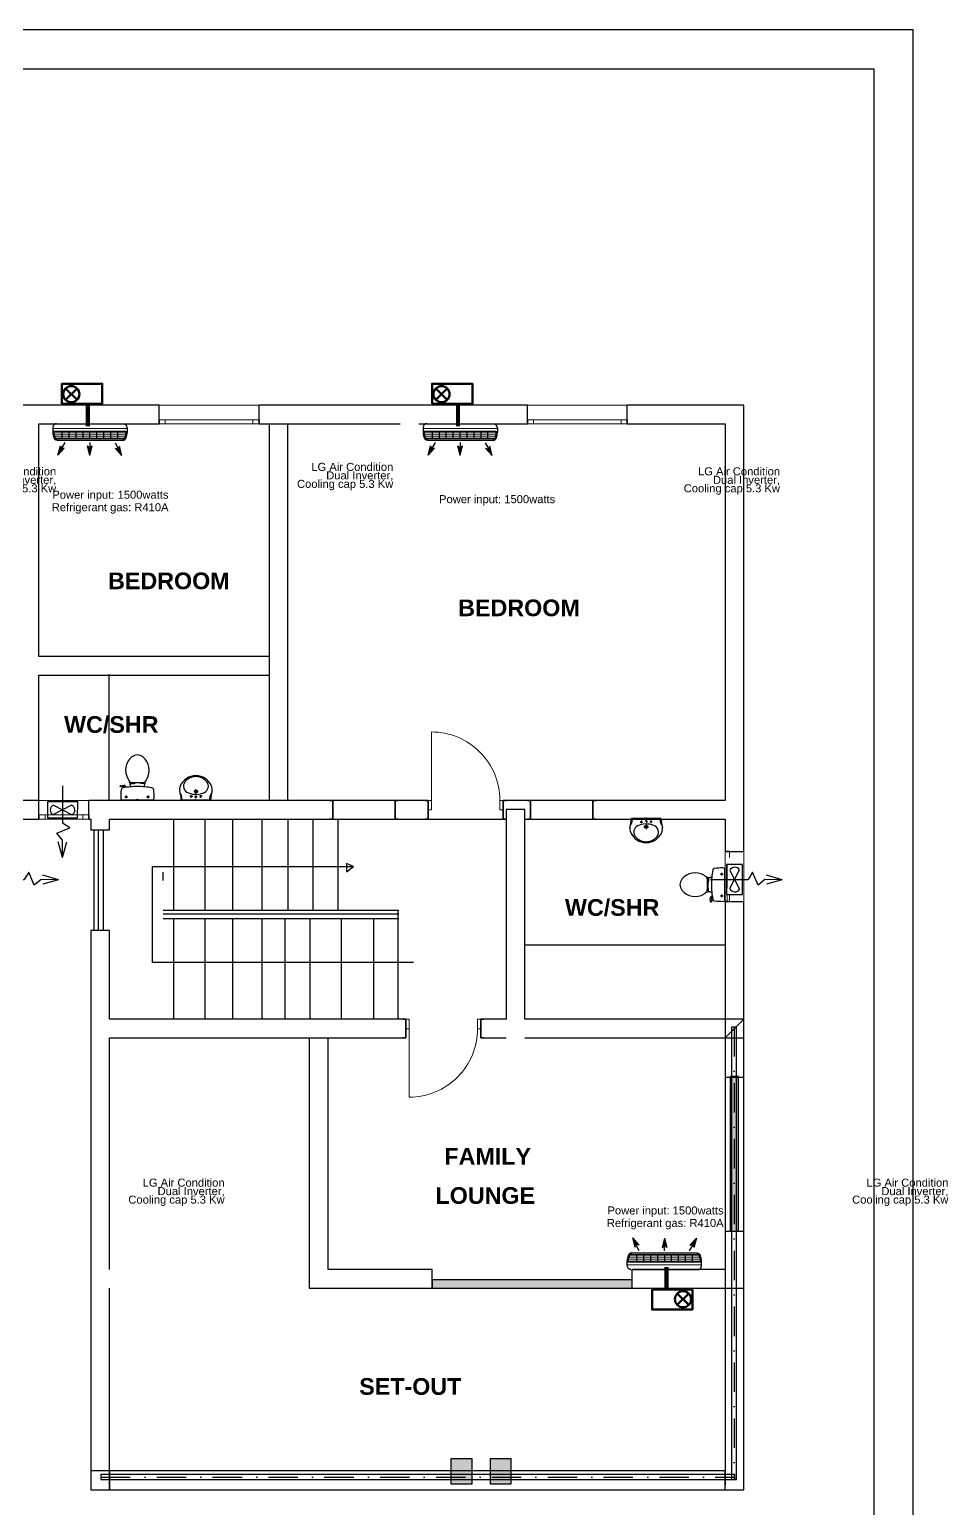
# Model space of a CAD drawing. Header units: inches. Extents: x 23 to 2032867, y 13 to 664695.
# Drawn here: x 811715 to 822744, y 496126 to 513866 of the extents above; entities that cross this region are included whole.
import ezdxf

# ---------------------------------------------------------------- set-up
doc = ezdxf.new("R2010")
doc.units = ezdxf.units.IN
doc.header["$MEASUREMENT"] = 0
for name, pattern in [('DASHED1', [1, 0.3, -0.4, 0.3]), ('Dot & Dashed', [670.277762, 352.777767, -176.388884, 0, -141.111112]), ('Hidden Line', [391.222223, 282.222223, -109])]:
    doc.linetypes.add(name, pattern=pattern)
for name, color, linetype in [('08-DRAINAGE', 5, 'Continuous'), ('Hvactext', 7, 'Continuous'), ('LIAB', 8, 'Continuous'), ('PLOTYR', 15, 'Continuous')]:
    doc.layers.add(name, color=color, linetype=linetype)
for name, color, linetype, lineweight in [('0Railings', 1, 'Continuous', 18), ('AC', 9, 'Continuous', 15), ('ARCHICAD Doors_Pen_No__27', 7, 'Continuous', 35), ('ARCHICAD Windows_Pen_No__27', 7, 'Continuous', 35), ('BOLD', 7, 'Continuous', 50), ('Building', 8, 'Continuous', 18), ('Interior - Furniture _Pen_No__16', 124, 'Continuous', 20), ('Interior - Furniture _Pen_No__75', 6, 'Continuous', 20), ('new light fittings', 6, 'Continuous', 20), ('SOAK WAWAY', 1, 'Continuous', 30), ('Structural - Bearing_Pen_No__27', 7, 'Continuous', 35)]:
    doc.layers.add(name, color=color, linetype=linetype, lineweight=lineweight)
for name, color, linetype, lineweight, true_color in [('2D Drafting - General_Pen_No__62', 7, 'Continuous', 20, 0xaaaaaa), ('2D Drafting - General_Pen_No__82', 7, 'Continuous', 20, 0xaaaaaa), ('Annotation - Text_Pen_No__86', 7, 'Continuous', 20, 0x5555ff), ('ARCHICAD Doors_Pen_No__23', 7, 'Continuous', 20, 0xff6600), ('ARCHICAD Doors_Pen_No__3', 7, 'Continuous', 18, 0xff6600), ('ARCHICAD Windows_Pen_No__23', 7, 'Continuous', 20, 0xff6600), ('ARCHICAD Windows_Pen_No__3', 7, 'Continuous', 18, 0xff6600), ('Structural - Bearing_Pen_No__160', 7, 'Continuous', 20, 0xb4a35c), ('Structural - Bearing_Pen_No__165', 7, 'Continuous', 13, 0x80d6ff), ('Structural - Bearing_Pen_No__87', 7, 'Continuous', 20, 0x6a6a6a)]:
    doc.layers.add(name, color=color, linetype=linetype, lineweight=lineweight, true_color=true_color)
doc.styles.add('Arial', font='arial.ttf', dxfattribs={"height": 250})
doc.styles.add('GENERATED_STYLE_2', font='arialbd.ttf')

# ---------------------------------------------------------------- blocks, each defined once
blk = doc.blocks.new('ef1')
at = {"layer": 'new light fittings', "linetype": 'Continuous', "lineweight": 30}
for p, q in [((55922, -239719), (55921, -240170)), ((56029, -239951), (55805, -240069)), ((55813, -239951), (56036, -240069)), ((56008, -240224), (55921, -240170)), ((55852, -240290), (56008, -240224)), ((55920, -240372), (55852, -240290)), ((55919, -240579), (55867, -240392)), ((55919, -240579), (55920, -240372)), ((55919, -240579), (55973, -240392))]:
    blk.add_line(p, q, dxfattribs=at)
blk.add_lwpolyline([(56103, -239913), (55740, -239912), (55740, -240103), (56102, -240104)], close=True, dxfattribs=at)
for centre, start, end in [((55840, -240012), 113.6137, 238.8226), ((56002, -240012), 300.8885, 66.0974)]:
    blk.add_arc(centre, 66.5, start, end, dxfattribs=at)
blk = doc.blocks.new('A$C109E561E')
at = {"layer": 'AC', "linetype": 'Continuous', "lineweight": -2}
for points in [[(111, 143), (73, 5), (170, 110), (125, 100), (125, 100)], [(583, 141), (548, 3), (515, 142), (549, 110), (549, 111)], [(987, 138), (1023, 0), (927, 107), (972, 95), (972, 96)]]:
    blk.add_hatch(color=3, dxfattribs=at).paths.add_polyline_path(points)
at = {"layer": 'AC', "color": 3, "linetype": 'Continuous', "lineweight": -2}
for p, q in [((1047, 466), (54, 471)), ((2, 427), (0, 413)), ((0, 413), (0, 345)), ((0, 406), (1100, 401)), ((0, 345), (0, 345)), ((4, 433), (2, 427)), ((7, 290), (13, 267)), ((16, 365), (15, 345)), ((16, 365), (1085, 360)), ((22, 294), (28, 271)), ((63, 245), (1036, 240)), ((63, 229), (1036, 224)), ((1071, 266), (1077, 289)), ((1085, 360), (1085, 339)), ((1086, 262), (1092, 285)), ((1099, 421), (1097, 428)), ((1100, 408), (1099, 421)), ((1100, 408), (1100, 339)), ((1100, 339), (1100, 339)), ((73, 5), (111, 143)), ((73, 5), (170, 110)), ((111, 143), (126, 100)), ((177, 194), (125, 100)), ((170, 110), (126, 100)), ((548, 2), (515, 142)), ((515, 142), (549, 111)), ((548, 2), (583, 141)), ((549, 192), (549, 111)), ((583, 141), (549, 111)), ((922, 190), (972, 96)), ((1023, 0), (927, 107)), ((927, 107), (972, 95)), ((987, 139), (972, 95)), ((1023, 0), (987, 139))]:
    blk.add_line(p, q, dxfattribs=at)
at = {"layer": 'AC', "color": 8, "linetype": 'Continuous', "lineweight": -2}
for p, q in [((16, 350), (1084, 345)), ((17, 320), (1083, 315)), ((23, 290), (1076, 285)), ((33, 260), (1066, 255)), ((138, 244), (139, 365)), ((241, 244), (242, 364)), ((344, 243), (344, 364)), ((447, 243), (447, 363)), ((549, 242), (550, 363)), ((652, 242), (653, 362)), ((755, 241), (756, 362)), ((858, 241), (859, 361)), ((961, 240), (961, 361))]:
    blk.add_line(p, q, dxfattribs=at)
at = {"layer": 'AC', "color": 3, "linetype": 'Continuous', "lineweight": -2}
for centre, radius, start, end in [((54, 419), 51.4, 89.7096, 164.2846), ((1047, 414), 51.4, 15.1345, 89.7096), ((51, 345), 51.4, 179.7096, 179.7096), ((206, 344), 206, 179.7096, 195.1345), ((63, 281), 51.4, 195.1345, 269.7096), ((206, 344), 190, 179.7096, 195.1345), ((63, 281), 36, 195.1345, 269.7096), ((1036, 276), 36, 269.7096, 344.2846), ((1036, 276), 51.4, 269.7096, 344.2846), ((894, 340), 190, 344.2846, 359.7096), ((894, 340), 206, 344.2846, 359.7096)]:
    blk.add_arc(centre, radius, start, end, dxfattribs=at)
blk = doc.blocks.new('ac1')
at = {"layer": 'BOLD', "color": 6}
for p, q in [((2309094, -76377), (2308957, -76514)), ((2308957, -76377), (2309094, -76514))]:
    blk.add_line(p, q, dxfattribs=at)
blk.add_lwpolyline([(2309139, -76562), (2308655, -76562), (2308655, -76320), (2309139, -76320)], close=True, dxfattribs=at)
blk.add_circle((2309026, -76445), 96.9, dxfattribs=at)

msp = doc.modelspace()

# ---------------------------------------------------------------- hatches: boundary and pattern name
at = {"layer": 'Structural - Bearing_Pen_No__160', "linetype": 'Continuous', "lineweight": 25}
for points in [[(817028.089, 496720.974), (816772.711, 496720.974), (816772.711, 496420.974), (817028.089, 496420.974)], [(817497.09, 496720.967), (817241.712, 496720.967), (817241.712, 496420.967), (817497.09, 496420.967)]]:
    msp.add_hatch(color=8, dxfattribs=at).paths.add_polyline_path(points)
at = {"layer": 'Structural - Bearing_Pen_No__165', "linetype": 'Continuous', "lineweight": 25}
for points in [[(820122.045, 501307.703), (820122.045, 499451.482), (820222.045, 499451.482), (820222.045, 501307.703)], [(816546.016, 498767.201), (818946.016, 498767.201), (818946.016, 498867.201), (816546.016, 498867.201)]]:
    msp.add_hatch(color=8, dxfattribs=at).paths.add_polyline_path(points)

# ---------------------------------------------------------------- linework, layer by layer
at = {"color": 8, "linetype": 'Hidden Line'}
for p, q in [((820287.637, 501995.252), (820062.637, 501770.252)), ((820062.637, 501995.252), (820062.637, 501770.252)), ((820062.637, 501770.252), (820287.637, 501995.252)), ((820287.637, 501995.252), (820062.637, 501995.252)), ((820287.637, 496350.2), (820287.637, 501995.252)), ((820062.637, 501770.252), (820062.637, 496350.2)), ((812449.887, 496575.2), (812449.887, 496350.2)), ((812674.887, 496575.2), (812449.887, 496575.2)), ((820062.637, 496575.2), (812674.887, 496575.2)), ((812674.887, 496575.2), (812674.887, 496350.2)), ((812674.887, 496350.2), (812674.887, 496575.2)), ((820062.637, 496350.2), (820062.637, 496575.2)), ((812449.887, 496350.2), (812674.887, 496350.2)), ((812674.887, 496350.2), (820062.637, 496350.2)), ((820062.637, 496350.2), (820287.637, 496350.2))]:
    msp.add_line(p, q, dxfattribs=at)
at = {"layer": '0Railings', "color": 7, "linetype": 'Continuous', "lineweight": 5, "const_width": 50}
for points in [[(812413.59, 509107.336), (812413.59, 509375.336)], [(816857.299, 509107.336), (816857.299, 509375.336)], [(819360.546, 499020.657), (819360.546, 498752.657)]]:
    msp.add_lwpolyline(points, dxfattribs=at)
at = {"layer": '2D Drafting - General_Pen_No__62', "color": 8, "linetype": 'Continuous', "lineweight": 25}
for p, q in [((813191.098, 502673.714), (813191.098, 503828.032)), ((813191.098, 503828.032), (815605.006, 503828.032)), ((815605.006, 503828.032), (815520.333, 503861.539)), ((815520.333, 503861.539), (815520.333, 503762.465)), ((815520.333, 503762.465), (815605.006, 503828.032)), ((816324.083, 502673.714), (813191.098, 502673.714))]:
    msp.add_line(p, q, dxfattribs=at)
at = {"layer": '2D Drafting - General_Pen_No__82', "color": 8, "linetype": 'Continuous', "lineweight": 25}
for p, q in [((813445.533, 503305.896), (813445.533, 504395.106)), ((813445.533, 503305.896), (813445.533, 504395.106)), ((813821.436, 503305.896), (813821.436, 504395.106)), ((813821.436, 503305.896), (813821.436, 504395.106)), ((814154.451, 503305.896), (814154.451, 504395.106)), ((814154.451, 503305.896), (814154.451, 504395.106)), ((814506.604, 503305.896), (814506.604, 504395.106)), ((814506.604, 503305.896), (814506.604, 504395.106)), ((814817.124, 503305.896), (814817.124, 504395.106)), ((814817.124, 503305.896), (814817.124, 504395.106)), ((815117.124, 503305.896), (815117.124, 504395.106)), ((815117.124, 503305.896), (815117.124, 504395.106)), ((815417.124, 503305.896), (815417.124, 504395.106)), ((815417.124, 503305.896), (815417.124, 504395.106)), ((812487.268, 504258.057), (812487.268, 503065.484)), ((812487.268, 504258.057), (812487.268, 503065.484)), ((812537.722, 504258.057), (812537.722, 503065.484)), ((812537.722, 504258.057), (812537.722, 503065.484)), ((812598.984, 504263.993), (812598.984, 503056.932)), ((812598.984, 504263.993), (812598.984, 503056.932)), ((813319.389, 503658.743), (813319.389, 503759.116)), ((813319.389, 503658.743), (813319.389, 503759.116)), ((813319.389, 503302.344), (816148.038, 503302.344)), ((813319.389, 503302.344), (816148.038, 503302.344)), ((816135.758, 503305.896), (816135.758, 501995.252)), ((816135.758, 503305.896), (816135.758, 501995.252)), ((813319.389, 503257.734), (816147.16, 503257.734)), ((813319.389, 503257.734), (816147.16, 503257.734)), ((813319.389, 503201.971), (816148.038, 503201.971)), ((813319.389, 503201.971), (816148.038, 503201.971)), ((813445.533, 501995.252), (813445.533, 503205.522)), ((813445.533, 501995.252), (813445.533, 503205.522)), ((813821.436, 501995.252), (813821.436, 503205.522)), ((813821.436, 501995.252), (813821.436, 503205.522)), ((814154.451, 501995.252), (814154.451, 503205.522)), ((814154.451, 501995.252), (814154.451, 503205.522)), ((814506.604, 501995.252), (814506.604, 503205.522)), ((814506.604, 501995.252), (814506.604, 503205.522)), ((814783.448, 501995.252), (814783.448, 503205.522)), ((814783.448, 501995.252), (814783.448, 503205.522)), ((815083.448, 501995.252), (815083.448, 503205.522)), ((815083.448, 501995.252), (815083.448, 503205.522)), ((815457.241, 501995.252), (815457.241, 503205.522)), ((815457.241, 501995.252), (815457.241, 503205.522)), ((815846.024, 501995.252), (815846.024, 503205.522)), ((815846.024, 501995.252), (815846.024, 503205.522))]:
    msp.add_line(p, q, dxfattribs=at)
at = {"layer": 'ARCHICAD Doors_Pen_No__23', "color": 8, "linetype": 'Continuous'}
for p, q in [((815353.165, 504619.896), (815353.165, 504504.896)), ((816103.165, 504394.896), (816103.165, 504619.896)), ((816500.447, 504619.896), (816540.447, 504619.896)), ((816500.447, 504504.896), (816500.447, 504619.896)), ((816540.447, 504619.896), (816540.447, 504504.896)), ((817360.447, 504504.896), (817360.447, 504619.896)), ((817360.447, 504619.896), (817400.447, 504619.896)), ((817400.447, 504619.896), (817400.447, 504504.896)), ((817727.205, 504509.896), (817727.205, 504394.896)), ((818477.205, 504394.896), (818477.205, 504509.896)), ((816540.447, 504504.896), (816500.447, 504504.896)), ((817400.447, 504504.896), (817360.447, 504504.896)), ((816272.211, 501995.252), (816232.211, 501995.252)), ((816232.211, 501995.252), (816232.211, 501880.252)), ((816232.211, 501880.252), (816272.211, 501880.252)), ((816272.211, 501880.252), (816272.211, 501995.252)), ((817132.211, 501995.252), (817092.211, 501995.252)), ((817092.211, 501995.252), (817092.211, 501880.252)), ((817092.211, 501880.252), (817132.211, 501880.252)), ((817132.211, 501880.252), (817132.211, 501995.252))]:
    msp.add_line(p, q, dxfattribs=at)
at = {"layer": 'ARCHICAD Doors_Pen_No__27', "color": 8, "linetype": 'Continuous'}
for p, q in [((815353.165, 504619.896), (815316.165, 504619.896)), ((815353.165, 504619.896), (815353.165, 504504.896)), ((816103.165, 504619.896), (816103.165, 504394.896)), ((816103.165, 504619.896), (816140.165, 504619.896)), ((816500.447, 504619.896), (816463.447, 504619.896)), ((816500.447, 504619.896), (816500.447, 504504.896)), ((817400.447, 504619.896), (817400.447, 504504.896)), ((817400.447, 504619.896), (817437.447, 504619.896)), ((817727.205, 504619.896), (817690.205, 504619.896)), ((817727.205, 504509.896), (817727.205, 504619.896)), ((817727.205, 504394.896), (817727.205, 504509.896)), ((818477.205, 504509.896), (818477.205, 504619.896)), ((818477.205, 504619.896), (818514.205, 504619.896)), ((818477.205, 504394.896), (818477.205, 504509.896)), ((815353.165, 504394.896), (815316.165, 504394.896)), ((815353.165, 504504.896), (815353.165, 504394.896)), ((816103.165, 504504.896), (816103.165, 504394.896)), ((816103.165, 504394.896), (816140.165, 504394.896)), ((816500.447, 504394.896), (816463.447, 504394.896)), ((816500.447, 504504.896), (816500.447, 504394.896)), ((817400.447, 504504.896), (817400.447, 504394.896)), ((817400.447, 504394.896), (817437.447, 504394.896)), ((817727.205, 504394.896), (817690.205, 504394.896)), ((818477.205, 504394.896), (818514.205, 504394.896)), ((816232.211, 501995.252), (816195.211, 501995.252)), ((816232.211, 501995.252), (816232.211, 501880.252)), ((816232.211, 501880.252), (816232.211, 501770.252)), ((817132.211, 501995.252), (817132.211, 501880.252)), ((817132.211, 501995.252), (817169.211, 501995.252)), ((817132.211, 501880.252), (817132.211, 501770.252)), ((816232.211, 501770.252), (816195.211, 501770.252)), ((817132.211, 501770.252), (817169.211, 501770.252))]:
    msp.add_line(p, q, dxfattribs=at)
at = {"layer": 'ARCHICAD Doors_Pen_No__3', "color": 8, "linetype": 'Continuous'}
for p, q in [((816540.447, 504619.896), (816540.447, 505439.896)), ((816272.211, 501880.252), (816272.211, 501060.252))]:
    msp.add_line(p, q, dxfattribs=at)
at = {"layer": 'ARCHICAD Doors_Pen_No__3', "color": 8, "linetype": 'Continuous', "extrusion": (0, 0, -1)}
msp.add_ellipse((816540.447, 504619.896), major_axis=(-579.828, 579.828), ratio=1, start_param=0.785398163, end_param=2.35619449, dxfattribs=at)
at = {"layer": 'ARCHICAD Doors_Pen_No__3', "color": 8, "linetype": 'Continuous'}
msp.add_ellipse((816272.211, 501880.252), major_axis=(579.828, 579.828), ratio=1, start_param=3.926990817, end_param=5.497787144, dxfattribs=at)
at = {"layer": 'ARCHICAD Windows_Pen_No__23', "color": 8, "linetype": 'Continuous'}
for p, q in [((813344.605, 509185.654), (813269.605, 509185.654)), ((813269.605, 509135.654), (813344.605, 509135.654)), ((813344.605, 509135.654), (813344.605, 509185.654)), ((814469.605, 509185.654), (814394.605, 509185.654)), ((814394.605, 509185.654), (814394.605, 509135.654)), ((814394.605, 509135.654), (814469.605, 509135.654)), ((817689.567, 509185.654), (817764.567, 509185.654)), ((817764.567, 509135.654), (817689.567, 509135.654)), ((817764.567, 509185.654), (817764.567, 509135.654)), ((818814.567, 509135.654), (818814.567, 509185.654)), ((818814.567, 509185.654), (818889.567, 509185.654)), ((818889.567, 509135.654), (818814.567, 509135.654)), ((811827.637, 504444.896), (811902.637, 504444.896)), ((811902.637, 504394.896), (811827.637, 504394.896)), ((811902.637, 504444.896), (811902.637, 504394.896)), ((812352.637, 504394.896), (812352.637, 504444.896)), ((812352.637, 504444.896), (812427.637, 504444.896)), ((812427.637, 504394.896), (812352.637, 504394.896)), ((820064.655, 503933.128), (820064.655, 504008.128)), ((820114.655, 504008.128), (820114.655, 503933.128)), ((820064.655, 503408.128), (820064.655, 503483.128)), ((820064.655, 503408.128), (820064.655, 503483.128)), ((820086.905, 503408.128), (820086.905, 503483.128)), ((820114.655, 503483.128), (820114.655, 503408.128))]:
    msp.add_line(p, q, dxfattribs=at)
at = {"layer": 'ARCHICAD Windows_Pen_No__27', "color": 8, "linetype": 'Continuous'}
for p, q in [((813269.605, 509135.654), (813269.605, 509185.654)), ((814469.605, 509135.654), (814469.605, 509185.654)), ((817689.567, 509135.654), (817689.567, 509185.654)), ((818889.567, 509135.654), (818889.567, 509185.654)), ((811827.637, 504394.896), (811827.637, 504444.896)), ((812427.637, 504394.896), (812427.637, 504444.896)), ((820064.655, 504008.128), (820114.655, 504008.128)), ((820064.655, 503408.128), (820114.655, 503408.128))]:
    msp.add_line(p, q, dxfattribs=at)
at = {"layer": 'ARCHICAD Windows_Pen_No__3', "color": 8, "linetype": 'Continuous'}
for p, q in [((814469.605, 509360.654), (813269.605, 509360.654)), ((818889.567, 509360.654), (817689.567, 509360.654)), ((814469.605, 509135.654), (813269.605, 509135.654)), ((814394.605, 509185.654), (813344.605, 509185.654)), ((813344.605, 509135.654), (814394.605, 509135.654)), ((818889.567, 509135.654), (817689.567, 509135.654)), ((817764.567, 509185.654), (818814.567, 509185.654)), ((818814.567, 509135.654), (817764.567, 509135.654)), ((812427.637, 504619.896), (811827.637, 504619.896)), ((812427.637, 504394.896), (811827.637, 504394.896)), ((811902.637, 504444.896), (812352.637, 504444.896)), ((812352.637, 504394.896), (811902.637, 504394.896)), ((820064.655, 503408.128), (820064.655, 504008.128)), ((820289.655, 503408.128), (820289.655, 504008.128))]:
    msp.add_line(p, q, dxfattribs=at)
at = {"layer": 'Building', "linetype": 'Continuous', "lineweight": 30, "ltscale": 1000}
for p, q in [((812803.516, 504784.945), (812802.139, 504789.831)), ((812805.315, 504794.741), (812845.717, 504800.763)), ((812836.861, 504785.826), (812807.756, 504782.137)), ((812845.465, 504779.701), (812847.142, 504771.737)), ((812868.138, 504783.979), (812845.653, 504778.81)), ((812870.54, 504775.562), (812867.322, 504786.842)), ((812923.264, 504805.753), (812923.264, 504781.969)), ((812931.038, 504836.263), (812931.038, 504821.098)), ((812931.038, 504821.098), (812965.122, 504821.098)), ((812957.33, 504821.098), (812957.33, 504834.121)), ((812965.122, 504821.098), (812965.122, 504833.672)), ((812965.122, 504825.226), (812982.124, 504825.226)), ((813037.211, 504828.966), (812982.124, 504828.966)), ((812982.124, 504825.226), (812982.124, 504828.966)), ((813037.211, 504825.226), (813037.211, 504828.966)), ((813054.213, 504825.226), (813037.211, 504825.226)), ((813054.213, 504821.098), (813054.213, 504834.528)), ((813088.297, 504821.098), (813054.213, 504821.098)), ((813062.005, 504821.098), (813062.005, 504835.128)), ((813088.297, 504837.781), (813088.297, 504821.098)), ((813096.071, 504781.969), (813096.071, 504805.753)), ((812816.277, 504626.229), (813203.057, 504626.229)), ((813535.614, 504624.456), (813887.387, 504624.456)), ((813535.614, 504624.456, -1683.122), (813887.387, 504624.456, -1683.122)), ((813545.728, 504624.456), (813543.853, 504646.803)), ((813545.728, 504624.456, -1683.122), (813543.853, 504646.803, -1683.122)), ((813877.273, 504624.456), (813879.149, 504646.803)), ((813877.273, 504624.456, -1683.122), (813879.149, 504646.803, -1683.122)), ((819291.672, 504403.738), (818939.899, 504403.738)), ((819291.672, 504403.738, -1683.122), (818939.899, 504403.738, -1683.122)), ((818950.013, 504403.738), (818948.138, 504381.391)), ((818950.013, 504403.738, -1683.122), (818948.138, 504381.391, -1683.122)), ((819281.558, 504403.738), (819283.434, 504381.391)), ((819281.558, 504403.738, -1683.122), (819283.434, 504381.391, -1683.122)), ((820058.321, 503415.452), (820058.321, 503802.233)), ((819846.77, 503687.472), (819863.452, 503687.472)), ((819863.452, 503661.18), (819849.423, 503661.18)), ((819863.452, 503653.388), (819850.022, 503653.388)), ((819859.325, 503636.386), (819855.585, 503636.386)), ((819855.585, 503636.386), (819855.585, 503581.299)), ((819859.325, 503653.388), (819859.325, 503636.386)), ((819863.452, 503687.472), (819863.452, 503653.388)), ((819902.581, 503695.246), (819878.797, 503695.246)), ((819848.288, 503530.213), (819863.452, 503530.213)), ((819863.452, 503556.505), (819850.43, 503556.505)), ((819863.452, 503564.297), (819850.879, 503564.297)), ((819859.325, 503581.299), (819855.585, 503581.299)), ((819859.325, 503564.297), (819859.325, 503581.299)), ((819863.452, 503530.213), (819863.452, 503564.297)), ((819878.797, 503522.439), (819902.581, 503522.439)), ((819889.809, 503404.49), (819883.787, 503444.892)), ((819908.989, 503469.716), (819897.709, 503466.497)), ((819900.571, 503467.314), (819905.741, 503444.828)), ((819904.85, 503444.64), (819912.813, 503446.317)), ((819899.605, 503402.691), (819894.72, 503401.314)), ((819898.724, 503436.036), (819902.413, 503406.931))]:
    msp.add_line(p, q, dxfattribs=at)
at = {"layer": 'Building', "linetype": 'DASHED1', "lineweight": 30, "ltscale": 50}
for p, q in [((813655.397, 504651.099), (813655.397, 504686.023)), ((813655.397, 504651.099, -1683.122), (813655.397, 504686.023, -1683.122)), ((813767.605, 504651.099), (813767.605, 504686.023)), ((813767.605, 504651.099, -1683.122), (813767.605, 504686.023, -1683.122)), ((813637.706, 504668.141), (813673.087, 504668.141)), ((813637.706, 504668.141, -1683.122), (813673.087, 504668.141, -1683.122)), ((813693.811, 504663.729), (813729.191, 504663.729)), ((813693.811, 504663.729, -1683.122), (813729.191, 504663.729, -1683.122)), ((813711.501, 504646.686), (813711.501, 504681.611)), ((813711.501, 504646.686, -1683.122), (813711.501, 504681.611, -1683.122)), ((813785.295, 504668.141), (813749.915, 504668.141)), ((813785.295, 504668.141, -1683.122), (813749.915, 504668.141, -1683.122)), ((819041.991, 504360.053), (819077.372, 504360.053)), ((819041.991, 504360.053, -1683.122), (819077.372, 504360.053, -1683.122)), ((819059.682, 504377.096), (819059.682, 504342.171)), ((819059.682, 504377.096, -1683.122), (819059.682, 504342.171, -1683.122)), ((819133.476, 504364.465), (819098.095, 504364.465)), ((819133.476, 504364.465, -1683.122), (819098.095, 504364.465, -1683.122)), ((819115.786, 504381.508), (819115.786, 504346.583)), ((819115.786, 504381.508, -1683.122), (819115.786, 504346.583, -1683.122)), ((819189.58, 504360.053), (819154.2, 504360.053)), ((819189.58, 504360.053, -1683.122), (819154.2, 504360.053, -1683.122)), ((819171.89, 504377.096), (819171.89, 504342.171)), ((819171.89, 504377.096, -1683.122), (819171.89, 504342.171, -1683.122))]:
    msp.add_line(p, q, dxfattribs=at)
at = {"layer": 'Building', "linetype": 'Continuous', "lineweight": 30, "ltscale": 50}
for p, q in [((813737.849, 504725.338), (813685.152, 504725.338)), ((813737.849, 504725.338, -1683.122), (813685.152, 504725.338, -1683.122)), ((813711.501, 504698.074), (813711.501, 504752.274)), ((813711.501, 504698.074, -1683.122), (813711.501, 504752.274, -1683.122)), ((812858.99, 504661.294), (812890.733, 504661.294)), ((812874.862, 504677.166), (812874.862, 504645.423)), ((813120.672, 504661.294), (813152.69, 504661.294)), ((813136.681, 504677.303), (813136.681, 504645.285)), ((819115.786, 504330.121), (819115.786, 504275.92)), ((819115.786, 504330.121, -1683.122), (819115.786, 504275.92, -1683.122)), ((819089.437, 504302.856), (819142.135, 504302.856)), ((819089.437, 504302.856, -1683.122), (819142.135, 504302.856, -1683.122)), ((820007.247, 503735.856), (820039.265, 503735.856)), ((820023.256, 503719.847), (820023.256, 503751.865)), ((820007.385, 503474.037), (820039.128, 503474.037)), ((820023.256, 503458.165), (820023.256, 503489.909))]:
    msp.add_line(p, q, dxfattribs=at)
at = {"layer": 'Building', "linetype": 'Continuous', "ltscale": 200}
for p, q in [((813016.001, 504619.896), (813003.334, 504632.563)), ((813003.334, 504632.563), (813003.334, 504619.896)), ((813003.334, 504619.896), (813016.001, 504632.563)), ((813016.001, 504632.563), (813016.001, 504619.896)), ((820051.988, 503615.176), (820064.655, 503615.176)), ((820064.655, 503615.176), (820051.988, 503602.509)), ((820064.655, 503602.509), (820051.988, 503615.176)), ((820051.988, 503602.509), (820064.655, 503602.509))]:
    msp.add_line(p, q, dxfattribs=at)
at = {"layer": 'Building', "linetype": 'Continuous', "lineweight": 30, "ltscale": 200}
for p, q in [((813716.061, 504619.896), (813706.941, 504629.016)), ((813706.941, 504629.016), (813706.941, 504619.896)), ((813706.941, 504619.896), (813716.061, 504629.016)), ((813716.061, 504619.896, -1683.122), (813706.941, 504629.016, -1683.122)), ((813706.941, 504629.016, -1683.122), (813706.941, 504619.896, -1683.122)), ((813706.941, 504619.896, -1683.122), (813716.061, 504629.016, -1683.122)), ((813716.061, 504629.016), (813716.061, 504619.896)), ((813716.061, 504629.016, -1683.122), (813716.061, 504619.896, -1683.122)), ((819111.225, 504399.178), (819111.225, 504408.298)), ((819111.225, 504408.298), (819120.346, 504399.178)), ((819120.346, 504408.298), (819111.225, 504399.178)), ((819111.225, 504399.178, -1683.122), (819111.225, 504408.298, -1683.122)), ((819111.225, 504408.298, -1683.122), (819120.346, 504399.178, -1683.122)), ((819120.346, 504408.298, -1683.122), (819111.225, 504399.178, -1683.122)), ((819120.346, 504399.178), (819120.346, 504408.298)), ((819120.346, 504399.178, -1683.122), (819120.346, 504408.298, -1683.122))]:
    msp.add_line(p, q, dxfattribs=at)
at = {"layer": 'Building', "linetype": 'Continuous', "lineweight": 30, "ltscale": 1000}
for centre, radius in [((813711.501, 504725.338), 18.608), ((813711.501, 504725.338, -1683.122), 18.608), ((813711.501, 504725.338), 10.99), ((813711.501, 504725.338, -1683.122), 10.99), ((819115.786, 504302.856), 18.608), ((819115.786, 504302.856, -1683.122), 18.608), ((819115.786, 504302.856), 10.99), ((819115.786, 504302.856, -1683.122), 10.99)]:
    msp.add_circle(centre, radius, dxfattribs=at)
at = {"layer": 'Building', "linetype": 'Continuous', "lineweight": 30, "ltscale": 50}
for centre in [(812874.862, 504661.294), (813136.681, 504661.294), (820023.256, 503735.856), (820023.256, 503474.037)]:
    msp.add_circle(centre, 9.351, dxfattribs=at)
at = {"layer": 'Building', "linetype": 'DASHED1', "lineweight": 30, "ltscale": 50}
for centre in [(813655.397, 504668.141), (813655.397, 504668.141, -1683.122), (813711.501, 504663.729), (813711.501, 504663.729, -1683.122), (813767.605, 504668.141), (813767.605, 504668.141, -1683.122), (819059.682, 504360.053), (819059.682, 504360.053, -1683.122), (819115.786, 504364.465), (819115.786, 504364.465, -1683.122), (819171.89, 504360.053), (819171.89, 504360.053, -1683.122)]:
    msp.add_circle(centre, 9.504, dxfattribs=at)
at = {"layer": 'Building', "linetype": 'Continuous', "lineweight": 30, "ltscale": 1000}
for centre, radius, start, end in [((813072.367, 504981.604), 204.567, 129.1208282, 211.0923054), ((813009.667, 505058.698), 105.195, 50.8791806, 129.1208282), ((812946.968, 504981.604), 204.567, 328.9077103, 50.8791806), ((813197.463, 505057.044), 350.65, 211.0923054, 213.8429316), ((812822.698, 504805.753), 100.566, 0.0000019, 33.8429404), ((813196.637, 504805.753), 100.566, 146.1570684, 180), ((812821.872, 505057.044), 350.65, 326.1570702, 328.9077103), ((813711.505, 504713.21), 203.147, 22.4424723, 158.1531127), ((813711.505, 504713.21, -1683.122), 203.147, 22.4424723, 158.1531127), ((813711.501, 504736.328), 168.347, 38.53754, 141.4625075), ((813711.501, 504736.328, -1683.122), 168.347, 38.53754, 141.4625075), ((812805.889, 504790.888), 3.896, 98.4778948, 195.7397884), ((812807.266, 504786.002), 3.896, 195.7397884, 277.2238087), ((813705.136, 504647.758), 896.106, 173.6508475, 180), ((812840.484, 504743.968), 26.118, 100.7270761, 173.6508475), ((813009.667, 503850.902), 935.068, 95.3019114, 100.7270761), ((812837.84, 504778.096), 7.792, 11.8886154, 97.22379), ((812848.589, 504781.496), 19.481, 15.9271971, 98.4778948), ((812932.644, 504851.764), 15.584, 217.7817379, 264.3005444), ((813009.487, 503852.842), 933.119, 84.6980974, 95.3019114), ((813002.744, 505554.137), 721.447, 264.3005444, 276.9358206), ((813087.982, 504853.44), 15.584, 276.9358105, 322.5800181), ((813009.667, 503850.902), 935.068, 79.2903908, 84.6980974), ((813178.509, 504743.651), 26.494, 6.330877, 79.2903908), ((812314.199, 504647.759), 896.106, 0.0000019, 6.330877), ((813619.734, 504751.016), 103.901, 157.5093438, 189.5474663), ((813619.734, 504751.016, -1683.122), 103.901, 157.5093438, 189.5474663), ((812953.364, 504582.969), 583.726, 4.075602, 14.9730049), ((812953.364, 504582.969, -1683.122), 583.726, 4.075602, 14.9730049), ((813637.239, 504740.448), 124.156, 155.8931025, 156.0931451), ((813637.239, 504740.448, -1683.122), 124.156, 155.8931025, 156.0931451), ((813439.952, 504646.803), 103.901, 0.0000006, 30.0992783), ((813439.952, 504646.803, -1683.122), 103.901, 0.0000006, 30.0992783), ((813645.432, 504789.361), 83.628, 141.6817737, 253.2461383), ((813645.432, 504789.361, -1683.122), 83.628, 141.6817737, 253.2461383), ((813711.148, 504929.689), 238.006, 247.8276538, 295.5349405), ((813711.148, 504929.689, -1683.122), 238.006, 247.8276538, 295.5349405), ((813778.525, 504789.713), 82.661, 295.2174734, 38.537704), ((813778.525, 504789.713, -1683.122), 82.661, 295.2174734, 38.537704), ((813983.05, 504646.803), 103.901, 149.9007316, 180.0000094), ((813983.05, 504646.803, -1683.122), 103.901, 149.9007316, 180.0000094), ((814469.637, 504582.969), 583.726, 165.0270052, 175.9244355), ((814469.637, 504582.969, -1683.122), 583.726, 165.0270052, 175.9244355), ((813803.268, 504751.016), 103.901, 350.4525984, 22.4906661), ((813803.268, 504751.016, -1683.122), 103.901, 350.4525984, 22.4906661), ((812842.843, 504647.157), 33.819, 178.9808265, 218.2302081), ((813176.492, 504647.157), 33.819, 321.7697938, 1.0191617), ((818357.65, 504445.225), 583.726, 345.0270052, 355.9244355), ((818357.65, 504445.225, -1683.122), 583.726, 345.0270052, 355.9244355), ((818844.236, 504381.391), 103.901, 329.9007316, 0.0000094), ((818844.236, 504381.391, -1683.122), 103.901, 329.9007316, 0.0000094), ((819116.139, 504098.506), 238.006, 67.8276538, 115.5349405), ((819116.139, 504098.506, -1683.122), 238.006, 67.8276538, 115.5349405), ((819387.335, 504381.391), 103.901, 180.0000006, 210.0992783), ((819387.335, 504381.391, -1683.122), 103.901, 180.0000006, 210.0992783), ((819873.922, 504445.225), 583.726, 184.075602, 194.9730049), ((819873.922, 504445.225, -1683.122), 583.726, 184.075602, 194.9730049), ((819024.019, 504277.178), 103.901, 170.4525984, 202.4906661), ((819024.019, 504277.178, -1683.122), 103.901, 170.4525984, 202.4906661), ((819115.781, 504314.984), 203.147, 202.4424723, 338.1531127), ((819115.781, 504314.984, -1683.122), 203.147, 202.4424723, 338.1531127), ((819048.762, 504238.481), 82.661, 115.2174734, 218.537704), ((819048.762, 504238.481, -1683.122), 82.661, 115.2174734, 218.537704), ((819115.786, 504291.866), 168.347, 218.53754, 321.4625075), ((819115.786, 504291.866, -1683.122), 168.347, 218.53754, 321.4625075), ((819181.854, 504238.833), 83.628, 321.6817737, 73.2461383), ((819181.854, 504238.833, -1683.122), 83.628, 321.6817737, 73.2461383), ((819190.047, 504287.747), 124.156, 335.8931025, 336.0931451), ((819190.047, 504287.747, -1683.122), 124.156, 335.8931025, 336.0931451), ((819207.553, 504277.178), 103.901, 337.5093438, 9.5474663), ((819207.553, 504277.178, -1683.122), 103.901, 337.5093438, 9.5474663), ((819940.9, 503777.684), 26.494, 96.330877, 169.2903908), ((820036.792, 502913.374), 896.106, 90.0000019, 96.330877), ((820037.394, 503775.667), 33.819, 51.7697938, 91.0191617), ((819625.853, 503608.842), 105.195, 140.8791806, 219.1208282), ((819702.947, 503546.143), 204.567, 58.9077103, 140.8791806), ((819627.507, 503421.047), 350.65, 56.1570702, 58.9077103), ((819878.797, 503795.812), 100.566, 236.1570684, 270), ((819831.111, 503687.157), 15.584, 6.9358105, 52.5800181), ((819130.413, 503601.919), 721.447, 354.3005444, 6.9358206), ((820831.708, 503608.662), 933.119, 174.6980974, 185.3019114), ((820833.648, 503608.842), 935.068, 169.2903908, 174.6980974), ((819702.947, 503671.542), 204.567, 219.1208282, 301.0923054), ((819627.507, 503796.639), 350.65, 301.0923054, 303.8429316), ((819878.797, 503421.873), 100.566, 90.0000019, 123.8429404), ((819832.787, 503531.819), 15.584, 307.7817379, 354.3005444), ((819903.055, 503447.764), 19.481, 105.9271971, 188.4778948), ((819906.455, 503437.015), 7.792, 101.8886154, 187.22379), ((820833.648, 503608.842), 935.068, 185.3019114, 190.7270761), ((819893.663, 503405.064), 3.896, 188.4778948, 285.7397884), ((819898.548, 503406.441), 3.896, 285.7397884, 7.2238087), ((819940.583, 503439.659), 26.118, 190.7270761, 263.6508475), ((820036.792, 504304.311), 896.106, 263.6508475, 270), ((820037.394, 503442.018), 33.819, 268.9808265, 308.2302081)]:
    msp.add_arc(centre, radius, start, end, dxfattribs=at)
at = {"layer": 'Interior - Furniture _Pen_No__16', "color": 8, "linetype": 'Continuous', "lineweight": 25}
for p, q in [((820200.934, 501898.905), (820140.934, 501898.905)), ((820140.934, 501898.905), (820140.934, 496471.523)), ((820200.934, 496471.523), (820200.934, 501898.905)), ((812571.508, 496531.523), (812571.508, 496471.523)), ((820180.67, 496531.523), (812571.508, 496531.523)), ((820180.67, 496471.523), (820180.67, 496531.523)), ((812571.508, 496471.523), (820180.67, 496471.523)), ((820140.934, 496471.523), (820200.934, 496471.523))]:
    msp.add_line(p, q, dxfattribs=at)
at = {"layer": 'Interior - Furniture _Pen_No__16', "color": 8, "linetype": 'Dot & Dashed', "lineweight": 25}
for p, q in [((820170.934, 501898.905), (820170.934, 496471.523)), ((812571.508, 496501.523), (820180.67, 496501.523))]:
    msp.add_line(p, q, dxfattribs=at)
at = {"layer": 'Interior - Furniture _Pen_No__75', "color": 8, "linetype": 'Continuous', "lineweight": 25}
for p, q in [((820086.905, 503567.153), (820086.905, 503849.103)), ((820056.365, 503508.054), (820071.83, 503514.258)), ((820071.83, 503514.258), (820086.905, 503521.359))]:
    msp.add_line(p, q, dxfattribs=at)
at = {"layer": 'LIAB', "color": 7, "linetype": 'Continuous', "ltscale": 256.031999}
for p in [(784422.551, 513396.133), (821852.666, 487390.178)]:
    msp.add_line(p, (821852.666, 513396.133), dxfattribs=at)
at = {"layer": 'PLOTYR', "color": 1, "linetype": 'Continuous', "ltscale": 250}
for p in [(783829.518, 513865.555), (822322.088, 486920.756)]:
    msp.add_line(p, (822322.088, 513865.555), dxfattribs=at)
at = {"layer": 'Structural - Bearing_Pen_No__27', "color": 8, "linetype": 'Continuous', "lineweight": 25}
for p, q in [((811827.637, 509360.654), (811602.637, 509360.654)), ((813269.605, 509360.654), (811827.637, 509360.654)), ((813269.605, 509185.654), (813269.605, 509360.654)), ((814469.605, 509185.654), (814469.605, 509360.654)), ((817689.567, 509360.654), (814469.605, 509360.654)), ((817689.567, 509185.654), (817689.567, 509360.654)), ((818889.567, 509185.654), (818889.567, 509360.654)), ((820289.655, 509360.654), (818889.567, 509360.654)), ((820289.655, 504008.128), (820289.655, 509360.654)), ((811827.637, 506345.154), (811827.637, 509135.654)), ((811827.637, 509135.654), (813269.605, 509135.654)), ((813269.605, 509135.654), (813269.605, 509185.654)), ((814469.605, 509135.654), (814469.605, 509185.654)), ((814469.605, 509135.654), (816161.905, 509135.654)), ((814590.974, 509135.654), (814590.974, 504619.896)), ((814815.974, 504619.896), (814815.974, 509135.654)), ((816386.905, 509135.654), (817689.567, 509135.654)), ((817689.567, 509135.654), (817689.567, 509185.654)), ((818889.567, 509135.654), (818889.567, 509185.654)), ((818889.567, 509135.654), (820064.655, 509135.654)), ((820064.655, 509135.654), (820064.655, 504619.896)), ((814590.974, 506345.154), (811827.637, 506345.154)), ((811827.637, 504619.896), (811827.637, 506120.154)), ((811827.637, 506120.154), (814590.974, 506120.154)), ((812666.534, 506134.688), (812666.534, 504619.896)), ((811827.637, 504619.896), (811602.637, 504619.896)), ((811827.637, 504444.896), (811827.637, 504619.896)), ((812427.637, 504444.896), (812427.637, 504619.896)), ((813977.622, 504619.896), (812427.637, 504619.896)), ((815353.165, 504619.896), (813716.061, 504619.896)), ((815353.165, 504619.896), (815316.165, 504619.896)), ((815353.165, 504619.896), (815353.165, 504504.896)), ((816500.448, 504619.896), (815353.165, 504619.896)), ((816103.165, 504619.896), (816140.165, 504619.896)), ((816103.165, 504619.896), (816103.165, 504394.896)), ((816161.905, 504619.896), (816103.165, 504619.896)), ((816500.447, 504619.896), (816463.447, 504619.896)), ((816500.447, 504619.896), (816500.447, 504504.896)), ((817400.447, 504619.896), (817437.447, 504619.896)), ((817400.447, 504619.896), (817400.447, 504504.896)), ((817727.205, 504619.896), (817400.447, 504619.896)), ((817658.547, 504508.419), (817433.547, 504508.419)), ((817433.547, 504508.419), (817433.547, 501995.252)), ((817658.547, 501995.252), (817658.547, 504508.419)), ((817727.205, 504619.896), (817690.205, 504619.896)), ((817727.205, 504509.896), (817727.205, 504619.896)), ((820064.655, 504619.896), (817727.205, 504619.896)), ((817727.205, 504394.896), (817727.205, 504509.896)), ((818477.205, 504619.896), (818514.205, 504619.896)), ((818477.205, 504509.896), (818477.205, 504619.896)), ((818477.205, 504394.896), (818477.205, 504509.896)), ((811602.637, 504394.896), (811827.637, 504394.896)), ((811827.637, 504394.896), (811827.637, 504444.896)), ((812427.637, 504394.896), (812427.637, 504444.896)), ((812427.637, 504394.896), (812449.887, 504394.896)), ((812449.887, 504394.896), (812449.887, 504260.463)), ((812674.887, 504260.463), (812674.887, 504394.896)), ((812674.887, 504394.896), (815353.165, 504394.896)), ((815353.165, 504394.896), (815316.165, 504394.896)), ((815353.165, 504504.896), (815353.165, 504394.896)), ((815353.165, 504394.896), (817400.447, 504394.896)), ((816103.165, 504504.896), (816103.165, 504394.896)), ((816103.165, 504394.896), (816140.165, 504394.896)), ((816500.447, 504394.896), (816463.447, 504394.896)), ((816500.447, 504504.896), (816500.447, 504394.896)), ((817400.447, 504504.896), (817400.447, 504394.896)), ((817400.447, 504394.896), (817437.447, 504394.896)), ((817400.447, 504394.896), (817433.547, 504394.896)), ((817658.547, 504394.896), (817727.205, 504394.896)), ((817727.205, 504394.896), (817690.205, 504394.896)), ((817727.205, 504394.896), (820064.655, 504394.896)), ((818477.205, 504394.896), (818514.205, 504394.896)), ((820064.655, 504394.896), (820064.655, 504008.128)), ((812674.887, 504260.463), (812449.887, 504260.463)), ((820064.655, 504008.128), (820114.655, 504008.128)), ((820114.655, 504008.128), (820289.655, 504008.128)), ((820064.655, 503408.128), (820114.655, 503408.128)), ((820064.655, 503408.128), (820064.655, 501770.252)), ((820114.655, 503408.128), (820289.655, 503408.128)), ((820289.655, 501770.252), (820289.655, 503408.128)), ((812674.887, 503060.463), (812449.887, 503060.463)), ((812449.887, 503060.463), (812449.887, 501770.252)), ((812674.887, 501995.252), (812674.887, 503060.463)), ((817658.547, 502885.323), (820064.655, 502885.323)), ((816232.211, 501995.252), (812674.887, 501995.252)), ((816232.211, 501995.252), (816195.211, 501995.252)), ((816232.211, 501995.252), (816232.211, 501880.252)), ((816232.211, 501880.252), (816232.211, 501770.252)), ((817433.547, 501995.252), (817132.21, 501995.252)), ((817132.211, 501995.252), (817169.211, 501995.252)), ((817132.211, 501995.252), (817132.211, 501880.252)), ((817132.211, 501880.252), (817132.211, 501770.252)), ((820062.637, 501995.252), (817658.547, 501995.252)), ((812449.887, 501770.252), (812449.887, 498992.609)), ((812674.887, 501770.252), (816232.211, 501770.252)), ((812674.887, 498992.609), (812674.887, 501770.252)), ((815072.479, 501770.252), (815072.479, 498767.201)), ((815297.479, 498992.201), (815297.479, 501770.252)), ((816232.211, 501770.252), (816195.211, 501770.252)), ((817132.211, 501770.252), (817169.211, 501770.252)), ((817132.211, 501770.252), (817433.547, 501770.252)), ((817658.547, 501770.252), (820062.637, 501770.252)), ((820063.478, 501769.844), (820063.478, 501298.292)), ((820064.655, 501770.252), (820289.655, 501770.252)), ((820288.478, 501298.292), (820288.478, 501769.844)), ((820063.478, 501298.292), (820288.478, 501298.292)), ((820222.045, 501307.703), (820122.045, 501307.703)), ((820122.045, 501307.703), (820122.045, 499451.482)), ((820222.045, 499451.482), (820222.045, 501307.703)), ((820063.478, 499451.022), (820288.478, 499451.022)), ((820063.478, 499451.022), (820063.478, 498992.201)), ((820122.045, 499451.482), (820222.045, 499451.482)), ((820288.478, 498767.201), (820288.478, 499451.022)), ((812449.887, 498992.609), (812449.887, 498767.609)), ((816546.016, 498992.201), (815304.818, 498992.201)), ((816546.016, 498767.201), (816546.016, 498992.201)), ((816546.016, 498867.201), (816546.016, 498767.201)), ((818946.016, 498867.201), (816546.016, 498867.201)), ((818946.016, 498767.201), (818946.016, 498992.201)), ((820063.478, 498992.201), (818946.016, 498992.201)), ((818946.016, 498767.201), (818946.016, 498867.201)), ((812449.887, 498767.609), (812449.887, 496350.2)), ((812674.887, 496575.2), (812674.887, 498767.609)), ((815072.479, 498767.201), (816546.016, 498767.201)), ((816546.016, 498767.201), (818946.016, 498767.201)), ((818946.016, 498767.201), (820288.478, 498767.201)), ((816772.711, 496720.974), (816772.711, 496420.974)), ((817028.089, 496720.974), (816772.711, 496720.974)), ((817028.089, 496420.974), (817028.089, 496720.974)), ((817241.712, 496720.967), (817241.712, 496420.967)), ((817497.09, 496720.967), (817241.712, 496720.967)), ((817497.09, 496420.967), (817497.09, 496720.967)), ((812449.887, 496350.2), (812674.887, 496350.2)), ((816772.711, 496420.974), (817028.089, 496420.974)), ((817241.712, 496420.967), (817497.09, 496420.967))]:
    msp.add_line(p, q, dxfattribs=at)
at = {"layer": 'Structural - Bearing_Pen_No__87', "color": 8, "linetype": 'Continuous', "lineweight": 25}
for p, q in [((820062.637, 501995.252), (820062.637, 501770.252)), ((820287.637, 501995.252), (820062.637, 501995.252)), ((820287.637, 496350.2), (820287.637, 501995.252)), ((820062.637, 501770.252), (820062.637, 496575.2)), ((812674.887, 496575.2), (812449.887, 496575.2)), ((820062.637, 496575.2), (812674.887, 496575.2)), ((812449.887, 496350.2), (812674.887, 496350.2)), ((812674.887, 496350.2), (820062.637, 496350.2)), ((820062.637, 496350.2), (820287.637, 496350.2))]:
    msp.add_line(p, q, dxfattribs=at)

# ---------------------------------------------------------------- block references
at = {"xscale": -1}
for p in [(3121241.926, 585937.336), (3125685.635, 585937.336)]:
    msp.add_blockref('ac1', p, dxfattribs=at)
at = {"xscale": -1, "rotation": 180}
msp.add_blockref('ac1', (-1489467.79, 422190.657), dxfattribs=at)
at = {"layer": '08-DRAINAGE'}
msp.add_blockref('ef1', (756189.736, 744514.53), dxfattribs=at)
at = {"layer": '08-DRAINAGE', "rotation": 90}
for p in [(571481.531, 447749.089), (580168.549, 447749.089)]:
    msp.add_blockref('ef1', p, dxfattribs=at)
at = {"layer": 'SOAK WAWAY', "xscale": 0.81, "yscale": 0.81, "zscale": 0.81}
for p in [(811994.784, 508756.328), (816438.492, 508756.328)]:
    msp.add_blockref('A$C109E561E', p, dxfattribs=at)
at = {"layer": 'SOAK WAWAY', "xscale": 0.81, "yscale": 0.81, "zscale": 0.81, "rotation": 180}
msp.add_blockref('A$C109E561E', (819779.352, 499371.666), dxfattribs=at)

# ---------------------------------------------------------------- texts
at = {"layer": 'Annotation - Text_Pen_No__86', "color": 8, "linetype": 'Hidden Line', "lineweight": 25, "style": 'GENERATED_STYLE_2'}
for s, p in [('BEDROOM', (812657.739, 507152.721)), ('BEDROOM', (816859.646, 506828.822)), ('WC/SHR', (812130.015, 505429.802)), ('WC/SHR', (818141.307, 503235.056)), ('FAMILY', (816693.96, 500249.087)), ('LOUNGE', (816587.446, 499779.733)), ('SET-OUT', (815671.673, 497489.004))]:
    msp.add_text(s, height=200, dxfattribs=at).set_placement(p)
at = {"layer": 'Hvactext', "color": 7, "char_height": 96, "width": 4088.81303, "attachment_point": 3, "line_spacing_factor": 0.636364, "style": 'Arial'}
for s, insert in [('LG Air Condition\\PDual Inverter, \\PCooling cap 5.3 Kw', (812035.136, 508614.48)), ('LG Air Condition\\PDual Inverter, \\PCooling cap 5.3 Kw', (816080.698, 508667.82)), ('LG Air Condition\\PDual Inverter, \\PCooling cap 5.3 Kw', (820722.153, 508614.48)), ('Power input: 1500watts', (813382.698, 508333.988)), ('Power input: 1500watts', (818024.154, 508280.649)), ('Refrigerant gas: R410A', (813382.698, 508183.811)), ('LG Air Condition\\PDual Inverter, \\PCooling cap 5.3 Kw', (814056.365, 500082.296)), ('LG Air Condition\\PDual Inverter, \\PCooling cap 5.3 Kw', (822743.382, 500082.296)), ('Power input: 1500watts', (820045.383, 499748.465)), ('Refrigerant gas: R410A', (820045.383, 499598.288))]:
    msp.add_mtext(s, dxfattribs=dict(at, insert=insert))

doc.saveas('drawing.dxf')
